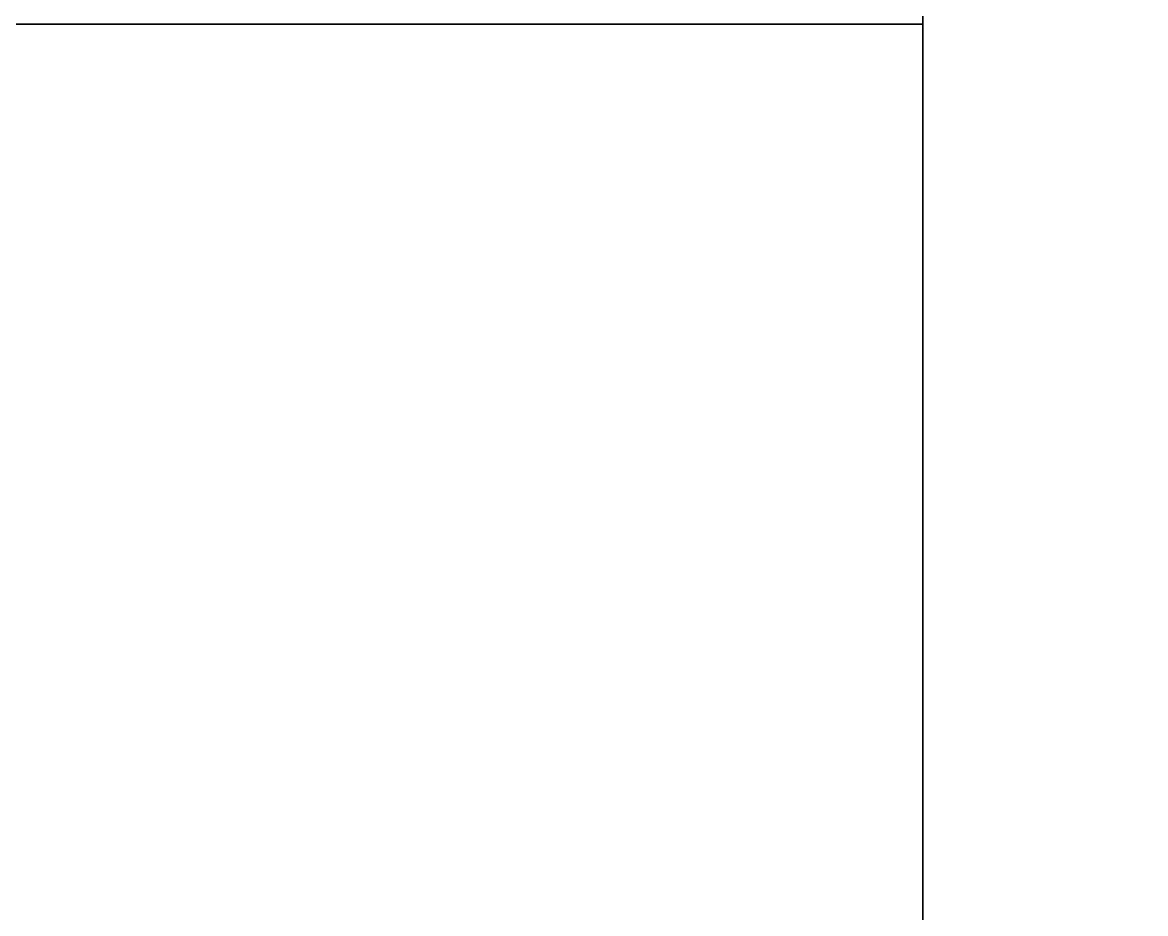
# Model space of a CAD drawing. Extents: x 0 to 4956, y -4930 to 0.
# Drawn here: x 577.93 to 595.48, y -1856.91 to -1842.97 of the extents above; entities that cross this region are included whole.
import ezdxf

# ---------------------------------------------------------------- set-up
doc = ezdxf.new("R2010")
doc.units = 0
for name, color, linetype in [('LAYER0', 7, 'CONTINUOUS'), ('LAYER149', 7, 'CONTINUOUS'), ('LAYER162', 7, 'CONTINUOUS'), ('LAYER202', 7, 'CONTINUOUS'), ('LAYER230', 7, 'CONTINUOUS'), ('LAYER539', 7, 'CONTINUOUS'), ('LAYER547', 7, 'CONTINUOUS'), ('LAYER564', 7, 'CONTINUOUS'), ('LAYER572', 7, 'CONTINUOUS'), ('LAYER589', 7, 'CONTINUOUS'), ('LAYER597', 7, 'CONTINUOUS'), ('LAYER614', 7, 'CONTINUOUS'), ('LAYER622', 7, 'CONTINUOUS')]:
    doc.layers.add(name, color=color, linetype=linetype)

msp = doc.modelspace()

# ---------------------------------------------------------------- linework, layer by layer
at = {"layer": 'LAYER0', "invisible_edges": 1}
for points in [[(4956, 0), (0, -4930), (0, 0), (4956, 0)], [(4956, -4930, 5), (0, 0, 5), (0, -4930, 5), (4956, -4930, 5)], [(0, 0, 5), (4956, -4930, 5), (4956, 0, 5), (0, 0, 5)], [(0, -4930), (4956, 0), (4956, -4930), (0, -4930)]]:
    msp.add_3dface(points, dxfattribs=at)
at = {"layer": 'LAYER149', "invisible_edges": 1}
for points in [[(120, -1794, 85), (670, -2574, 85), (120, -2574, 85), (120, -1794, 85)], [(670, -2574, 85), (120, -1794, 85), (670, -1794, 85), (670, -2574, 85)], [(670, -1794, 103), (120, -2574, 103), (670, -2574, 103), (670, -1794, 103)], [(120, -2574, 103), (670, -1794, 103), (120, -1794, 103), (120, -2574, 103)]]:
    msp.add_3dface(points, dxfattribs=at)
at = {"layer": 'LAYER162', "invisible_edges": 1}
for points in [[(120, -2574, 2544), (670, -1794, 2544), (120, -1794, 2544), (120, -2574, 2544)], [(670, -1794, 2544), (120, -2574, 2544), (670, -2574, 2544), (670, -1794, 2544)], [(670, -2574, 2526), (120, -1794, 2526), (670, -1794, 2526), (670, -2574, 2526)], [(120, -1794, 2526), (670, -2574, 2526), (120, -2574, 2526), (120, -1794, 2526)]]:
    msp.add_3dface(points, dxfattribs=at)
at = {"layer": 'LAYER202', "invisible_edges": 1}
for points in [[(144.6, -2574, 1989), (610, -1794, 1989), (144.6, -1794, 1989), (144.6, -2574, 1989)], [(610, -1794, 1989), (144.6, -2574, 1989), (610, -2574, 1989), (610, -1794, 1989)], [(610, -2574, 1971), (144.6, -1794, 1971), (610, -1794, 1971), (610, -2574, 1971)], [(144.6, -1794, 1971), (610, -2574, 1971), (144.6, -2574, 1971), (144.6, -1794, 1971)]]:
    msp.add_3dface(points, dxfattribs=at)
at = {"layer": 'LAYER230', "invisible_edges": 1}
for points in [[(144.6, -2574, 871), (610, -1794, 871), (144.6, -1794, 871), (144.6, -2574, 871)], [(610, -1794, 871), (144.6, -2574, 871), (610, -2574, 871), (610, -1794, 871)], [(610, -2574, 853), (144.6, -1794, 853), (610, -1794, 853), (610, -2574, 853)], [(144.6, -1794, 853), (610, -2574, 853), (144.6, -2574, 853), (144.6, -1794, 853)]]:
    msp.add_3dface(points, dxfattribs=at)
at = {"layer": 'LAYER539', "invisible_edges": 1}
for points in [[(592, -2536, 264.75), (592, -1832, 106), (592, -2536, 106), (592, -2536, 264.75)], [(592, -1832, 106), (592, -2536, 264.75), (592, -1832, 264.75), (592, -1832, 106)], [(610, -2536, 106), (592, -1832, 106), (610, -1832, 106), (610, -2536, 106)], [(592, -1832, 106), (610, -2536, 106), (592, -2536, 106), (592, -1832, 106)], [(592, -2536, 264.75), (610, -1832, 264.75), (592, -1832, 264.75), (592, -2536, 264.75)], [(610, -1832, 264.75), (592, -2536, 264.75), (610, -2536, 264.75), (610, -1832, 264.75)]]:
    msp.add_3dface(points, dxfattribs=at)
at = {"layer": 'LAYER547', "invisible_edges": 1}
for points in [[(592, -1843, 242.75), (192, -1843, 113), (192, -1843, 242.75), (592, -1843, 242.75)], [(192, -1843, 113), (592, -1843, 242.75), (592, -1843, 113), (192, -1843, 113)], [(592, -1861, 113), (192, -1843, 113), (592, -1843, 113), (592, -1861, 113)], [(192, -1843, 113), (592, -1861, 113), (192, -1861, 113), (192, -1843, 113)], [(192, -1861, 242.75), (592, -1843, 242.75), (192, -1843, 242.75), (192, -1861, 242.75)], [(592, -1843, 242.75), (192, -1861, 242.75), (592, -1861, 242.75), (592, -1843, 242.75)], [(592, -1843, 242.75), (592, -1861, 113), (592, -1843, 113), (592, -1843, 242.75)], [(592, -1861, 113), (592, -1843, 242.75), (592, -1861, 242.75), (592, -1861, 113)]]:
    msp.add_3dface(points, dxfattribs=at)
at = {"layer": 'LAYER564', "invisible_edges": 1}
for points in [[(592, -2536, 451.5), (592, -1832, 292.75), (592, -2536, 292.75), (592, -2536, 451.5)], [(592, -1832, 292.75), (592, -2536, 451.5), (592, -1832, 451.5), (592, -1832, 292.75)], [(610, -2536, 292.75), (592, -1832, 292.75), (610, -1832, 292.75), (610, -2536, 292.75)], [(592, -1832, 292.75), (610, -2536, 292.75), (592, -2536, 292.75), (592, -1832, 292.75)], [(592, -2536, 451.5), (610, -1832, 451.5), (592, -1832, 451.5), (592, -2536, 451.5)], [(610, -1832, 451.5), (592, -2536, 451.5), (610, -2536, 451.5), (610, -1832, 451.5)]]:
    msp.add_3dface(points, dxfattribs=at)
at = {"layer": 'LAYER572', "invisible_edges": 1}
for points in [[(592, -1843, 429.5), (192, -1843, 299.75), (192, -1843, 429.5), (592, -1843, 429.5)], [(192, -1843, 299.75), (592, -1843, 429.5), (592, -1843, 299.75), (192, -1843, 299.75)], [(592, -1861, 299.75), (192, -1843, 299.75), (592, -1843, 299.75), (592, -1861, 299.75)], [(192, -1843, 299.75), (592, -1861, 299.75), (192, -1861, 299.75), (192, -1843, 299.75)], [(192, -1861, 429.5), (592, -1843, 429.5), (192, -1843, 429.5), (192, -1861, 429.5)], [(592, -1843, 429.5), (192, -1861, 429.5), (592, -1861, 429.5), (592, -1843, 429.5)], [(592, -1843, 429.5), (592, -1861, 299.75), (592, -1843, 299.75), (592, -1843, 429.5)], [(592, -1861, 299.75), (592, -1843, 429.5), (592, -1861, 429.5), (592, -1861, 299.75)]]:
    msp.add_3dface(points, dxfattribs=at)
at = {"layer": 'LAYER589', "invisible_edges": 1}
for points in [[(592, -2536, 638.25), (592, -1832, 479.5), (592, -2536, 479.5), (592, -2536, 638.25)], [(592, -1832, 479.5), (592, -2536, 638.25), (592, -1832, 638.25), (592, -1832, 479.5)], [(610, -2536, 479.5), (592, -1832, 479.5), (610, -1832, 479.5), (610, -2536, 479.5)], [(592, -1832, 479.5), (610, -2536, 479.5), (592, -2536, 479.5), (592, -1832, 479.5)], [(592, -2536, 638.25), (610, -1832, 638.25), (592, -1832, 638.25), (592, -2536, 638.25)], [(610, -1832, 638.25), (592, -2536, 638.25), (610, -2536, 638.25), (610, -1832, 638.25)]]:
    msp.add_3dface(points, dxfattribs=at)
at = {"layer": 'LAYER597', "invisible_edges": 1}
for points in [[(592, -1843, 616.25), (192, -1843, 486.5), (192, -1843, 616.25), (592, -1843, 616.25)], [(192, -1843, 486.5), (592, -1843, 616.25), (592, -1843, 486.5), (192, -1843, 486.5)], [(592, -1861, 486.5), (192, -1843, 486.5), (592, -1843, 486.5), (592, -1861, 486.5)], [(192, -1843, 486.5), (592, -1861, 486.5), (192, -1861, 486.5), (192, -1843, 486.5)], [(192, -1861, 616.25), (592, -1843, 616.25), (192, -1843, 616.25), (192, -1861, 616.25)], [(592, -1843, 616.25), (192, -1861, 616.25), (592, -1861, 616.25), (592, -1843, 616.25)], [(592, -1843, 616.25), (592, -1861, 486.5), (592, -1843, 486.5), (592, -1843, 616.25)], [(592, -1861, 486.5), (592, -1843, 616.25), (592, -1861, 616.25), (592, -1861, 486.5)]]:
    msp.add_3dface(points, dxfattribs=at)
at = {"layer": 'LAYER614', "invisible_edges": 1}
for points in [[(592, -2536, 825), (592, -1832, 666.25), (592, -2536, 666.25), (592, -2536, 825)], [(592, -1832, 666.25), (592, -2536, 825), (592, -1832, 825), (592, -1832, 666.25)], [(610, -2536, 666.25), (592, -1832, 666.25), (610, -1832, 666.25), (610, -2536, 666.25)], [(592, -1832, 666.25), (610, -2536, 666.25), (592, -2536, 666.25), (592, -1832, 666.25)], [(592, -2536, 825), (610, -1832, 825), (592, -1832, 825), (592, -2536, 825)], [(610, -1832, 825), (592, -2536, 825), (610, -2536, 825), (610, -1832, 825)]]:
    msp.add_3dface(points, dxfattribs=at)
at = {"layer": 'LAYER622', "invisible_edges": 1}
for points in [[(592, -1843, 803), (192, -1843, 673.25), (192, -1843, 803), (592, -1843, 803)], [(192, -1843, 673.25), (592, -1843, 803), (592, -1843, 673.25), (192, -1843, 673.25)], [(592, -1861, 673.25), (192, -1843, 673.25), (592, -1843, 673.25), (592, -1861, 673.25)], [(192, -1843, 673.25), (592, -1861, 673.25), (192, -1861, 673.25), (192, -1843, 673.25)], [(192, -1861, 803), (592, -1843, 803), (192, -1843, 803), (192, -1861, 803)], [(592, -1843, 803), (192, -1861, 803), (592, -1861, 803), (592, -1843, 803)], [(592, -1843, 803), (592, -1861, 673.25), (592, -1843, 673.25), (592, -1843, 803)], [(592, -1861, 673.25), (592, -1843, 803), (592, -1861, 803), (592, -1861, 673.25)]]:
    msp.add_3dface(points, dxfattribs=at)

doc.saveas('drawing.dxf')
